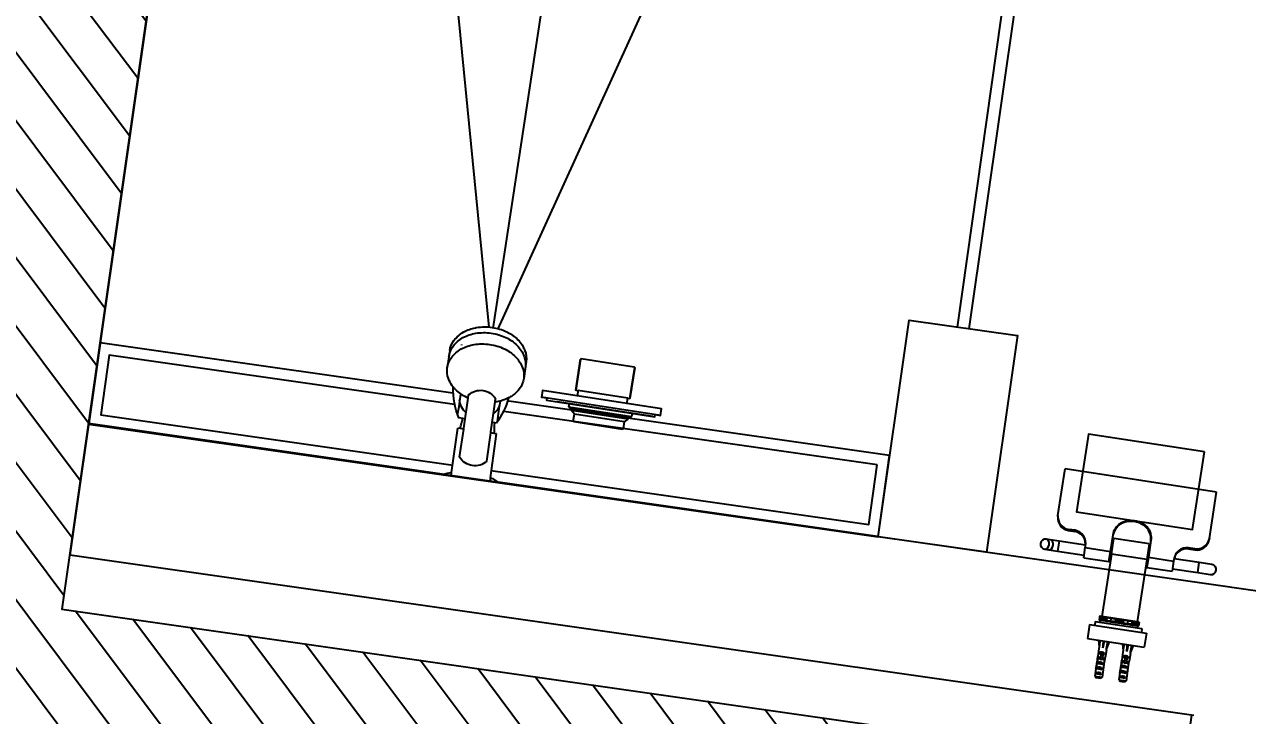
# Model space of a CAD drawing. Extents: x -678889171 to 586587, y -792238163 to 335485.
# Drawn here: x 29042 to 30160, y 43877 to 44508 of the extents above; entities that cross this region are included whole.
import ezdxf

# ---------------------------------------------------------------- set-up
doc = ezdxf.new("R2010")
doc.units = 0
doc.header["$MEASUREMENT"] = 0
doc.set_wipeout_variables(frame=1)
for name, color, linetype in [('XR-A-9TH-FLOOR$0$A-WALL', 252, 'Continuous'), ('XR-A-col-910$0$A-COLS', 252, 'Continuous'), ('XR-A-col-910$0$A-SITE-PATT', 252, 'Continuous'), ('XR-A-TYP31$0$A-FURN-SANT', 252, 'Continuous'), ('XR-A-TYP31$0$I-WC', 252, 'Continuous'), ('XR-A-TYP31$0$XR-A-TYP-1-2-3-4-5-6-7-8-9$0$A-FURN-SANT', 252, 'Continuous'), ('XR-A-TYP31$0$XR-A-TYP-1-2-3-4-5-6-7-8-9$0$A-GLAZ', 252, 'Continuous'), ('XR-A-TYP31$0$XR-A-TYP-1-2-3-4-5-6-7-8-9$0$A-WALL', 252, 'Continuous'), ('XR-A-TYP31$0$XR-A-TYP-1-2-3-4-5-6-7-8-9$0$A-WALL-PRHT', 252, 'Continuous')]:
    doc.layers.add(name, color=color, linetype=linetype)

# ---------------------------------------------------------------- blocks, each defined once
blk = doc.blocks.new('*U1547')
at = {"layer": 'XR-A-col-910$0$A-SITE-PATT'}
h = blk.add_hatch(dxfattribs=at)
h.set_pattern_fill('ANSI31', color=256, scale=300, angle=8.1314)
h.set_pattern_definition([(45, (5496.236, -59210.182), (-26.516504, 26.516504), [])])
h.paths.add_polyline_path([(100, -25307), (100, -17907), (2350, -17907), (2350, -17557), (-250, -17557), (-250, -25307)])
at = {"layer": 'XR-A-col-910$0$A-COLS'}
blk.add_lwpolyline([(100, -25307), (100, -17907), (2350, -17907), (2350, -17557), (-250, -17557), (-250, -25307)], close=True, dxfattribs=at)
blk = doc.blocks.new('XR-A-col-910')
at = {"layer": 'XR-A-col-910$0$A-SITE-PATT', "xscale": -1, "rotation": 171.8685461071584}
blk.add_blockref('*U1547', (29245.2, 12739.3), dxfattribs=at)
blk = doc.blocks.new('XR-A-TYP31$0$XR-A-TYP-1-2-3-4-5-6-7-8-9$0$XREF_3BR$0$Ct370p')
blk.add_wipeout([(-0.0284, -0.0817), (-0.0328, -0.0877), (-0.0353, -0.0974), (-0.0351, -0.1), (-0.0353, -0.1131), (-0.0347, -0.1181), (-0.034, -0.1203), (-0.0317, -0.1247), (-0.0305, -0.1264), (-0.0283, -0.1289), (-0.025, -0.1318), (-0.0214, -0.1342), (-0.0173, -0.1363), (-0.007, -0.1391), (0, -0.1396), (0.0056, -0.1393), (0.0139, -0.1375), (0.0202, -0.1349), (0.0223, -0.1337), (0.0257, -0.1313), (0.0275, -0.1297), (0.0294, -0.1278), (0.0318, -0.1246), (0.0328, -0.1228), (0.0339, -0.1205), (0.0347, -0.1181), (0.0351, -0.1163), (0.0352, -0.1149), (0.0353, -0.0988), (0.0352, -0.095), (0.0343, -0.0912), (0.0336, -0.0892), (0.0328, -0.0877), (0.0304, -0.0841), (0.0286, -0.0818), (0.0263, -0.0797), (0.0241, -0.078), (0.0232, -0.073), (0.0221, -0.0684), (0.0212, -0.0654), (0.0202, -0.0623), (0.0191, -0.0595), (0.0164, -0.0535), (0.0148, -0.0535), (0.0157, -0.044), (0.0179, -0.044), (0.0179, -0.0034), (0.0201, -0.0028), (0.0219, -0.0021), (0.0219, -0.0021), (0.024, -0.0011), (0.0256, 0), (-0.0256, 0), (-0.0238, -0.001), (-0.0219, -0.0019), (-0.0206, -0.0024), (-0.0206, -0.0024), (-0.0195, -0.0027), (-0.0179, -0.0031), (-0.0179, -0.044), (-0.0157, -0.044), (-0.0156, -0.0459), (-0.0155, -0.0469), (-0.0153, -0.0487), (-0.0152, -0.0502), (-0.0151, -0.0513), (-0.0148, -0.0535), (-0.0183, -0.0535), (-0.0194, -0.0554), (-0.0208, -0.0581), (-0.0225, -0.0617), (-0.0241, -0.0657), (-0.0249, -0.0682), (-0.0254, -0.0702), (-0.0259, -0.0721), (-0.0263, -0.0738), (-0.0267, -0.0755), (-0.0271, -0.0777), (-0.0272, -0.0789), (-0.0274, -0.0807)]).dxf.layer = 'XR-A-TYP31$0$XR-A-TYP-1-2-3-4-5-6-7-8-9$0$A-FURN-SANT'
at = {"layer": 'XR-A-TYP31$0$XR-A-TYP-1-2-3-4-5-6-7-8-9$0$A-FURN-SANT'}
for p, q in [((-0.0179, 0.0001), (-0.0179, -0.0031)), ((0.0179, -0.0034), (0.0179, 0)), ((-0.0179, -0.0031), (-0.0179, -0.044)), ((0.0179, -0.0034), (0.0179, -0.044)), ((-0.0125, -0.0179), (-0.0125, -0.044)), ((0.0125, -0.0179), (0.0125, -0.044)), ((-0.0157, -0.044), (-0.0179, -0.044)), ((-0.0125, -0.044), (-0.0157, -0.044)), ((-0.0125, -0.044), (-0.0125, -0.0449)), ((0.0157, -0.044), (0.0125, -0.044)), ((0.0125, -0.044), (0.0125, -0.0449)), ((0.0179, -0.044), (0.0157, -0.044)), ((-0.0125, -0.0449), (-0.0125, -0.0726)), ((0.0125, -0.0449), (0.0125, -0.0726)), ((-0.0125, -0.0726), (-0.0125, -0.0755)), ((0.0125, -0.0726), (0.0125, -0.0755)), ((-0.0353, -0.1131), (-0.0353, -0.0974)), ((0.0353, -0.1131), (0.0353, -0.0974)), ((-0.025, -0.1197), (-0.025, -0.1203))]:
    blk.add_line(p, q, dxfattribs=at)
blk.add_lwpolyline([(0.0256, 0), (-0.0256, 0)], dxfattribs=at)
for points in [[(-0.0256, 0, 0.077689), (-0.0179, -0.0031)], [(0.0179, -0.0034, 0.114656), (0.0256, 0, -2.040379)], [(-0.0157, -0.044, 0.011754), (-0.0148, -0.0535, 0.871529)], [(0.0157, -0.044, -0.011754), (0.0148, -0.0535, -0.871529)], [(-0.0146, -0.0535), (-0.0183, -0.0535, 0.109472), (-0.0274, -0.0807, 0.086388)], [(-0.0125, -0.0535), (-0.0146, -0.0535, 0.161895)], [(0.0148, -0.0535), (0.0125, -0.0535, 0.161895)], [(0.0164, -0.0535), (0.0148, -0.0535, 0.161895)], [(0.0241, -0.078, 0.079947), (0.0164, -0.0535, -0.237182)], [(0.0169, -0.0741, -0.017041), (0.0168, -0.0551, -135.175436)], [(-0.0199, -0.0754, 0.02661), (-0.0202, -0.0569, 42.430898)], [(-0.0125, -0.059, 0.178938), (-0.02, -0.0699, -7.981732)], [(0.0169, -0.0699, 0.122998), (0.0125, -0.0617, -7.981732)], [(-0.0125, -0.0726, 0.007696), (-0.0139, -0.073, 0.085827), (-0.025, -0.0786, 0.02845), (-0.0274, -0.0807, 0.126727)], [(0.0241, -0.078, 0.078791), (0.0139, -0.073, 0.007696), (0.0125, -0.0726, 0.075508)], [(0.0353, -0.0974, 0.126727), (0.0328, -0.0877, 0.075666), (0.0276, -0.0809, 0.030149), (0.025, -0.0786, 0.006989), (0.0241, -0.078, 0.007696)], [(-0.0274, -0.0807, 0.011783), (-0.0284, -0.0817, 0.065531), (-0.0328, -0.0877, 0.126727), (-0.0353, -0.0974, 0.126727)], [(-0.0353, -0.0974, 0.126727), (-0.0328, -0.1071, 0.106057), (-0.025, -0.1161, 0.085827), (-0.0139, -0.1218, 0.075508), (0, -0.1239, 0.075508), (0.0139, -0.1218, 0.085827), (0.025, -0.1161, 0.106057), (0.0328, -0.1071, 0.126727), (0.0353, -0.0974, 0.126727)], [(0.0353, -0.0988, 0.018272), (0.0353, -0.0974, 0.126727)], [(-0.0353, -0.1078, 0.126727), (-0.0328, -0.1175, 0.106057), (-0.025, -0.1266, 0.085827), (-0.0139, -0.1322, 0.075508), (0, -0.1343, 0.075508), (0.0139, -0.1322, 0.085827), (0.025, -0.1266, 0.106057), (0.0328, -0.1175, 0.126727), (0.0353, -0.1078, 0.126727)], [(-0.0353, -0.1131, 0.126727), (-0.0328, -0.1228, 0.106057), (-0.025, -0.1318, 0.07797), (-0.015, -0.1371, 0.007804), (-0.0139, -0.1375, 0.075508), (0, -0.1396, 0.075508), (0.0139, -0.1375, 0.007804), (0.015, -0.1371, 0.07797), (0.025, -0.1318, 0.106057), (0.0328, -0.1228, 0.126727), (0.0353, -0.1131, 0.126727)]]:
    blk.add_lwpolyline(points, format="xyb", dxfattribs=at)
for centre, start, end in [((0, -0.0282), 39.4183, 140.5817), ((0, -0.0652), 219.4183, 320.5817)]:
    blk.add_arc(centre, 0.0162, start, end, dxfattribs=at)
blk.add_point((0, 0), dxfattribs=at)
blk.add_point((0, 0), dxfattribs=at)
blk = doc.blocks.new('XR-A-TYP31$0$XR-A-TYP-1-2-3-4-5-6-7-8-9$0$XREF_3BR$0$SHOWER C')
at = {"layer": 'XR-A-TYP31$0$XR-A-TYP-1-2-3-4-5-6-7-8-9$0$A-FURN-SANT'}
for p, q in [((4660.1, 6584.2), (4659.6, 6583.7)), ((4659.6, 6583.7), (4705.6, 6583.7)), ((4659.6, 6583.7), (4659.6, 6577.2)), ((4705.1, 6584.2), (4660.1, 6584.2)), ((4705.6, 6583.7), (4705.1, 6584.2)), ((4705.6, 6577.2), (4705.6, 6583.7)), ((4654.6, 6572.2), (4653.6, 6571.2)), ((4710.6, 6572.2), (4654.6, 6572.2)), ((4659.6, 6577.2), (4656.6, 6574.2)), ((4708.6, 6574.2), (4656.6, 6574.2)), ((4656.6, 6574.2), (4656.6, 6572.2)), ((4657.5, 6572.2), (4657.5, 6575.1)), ((4705.6, 6577.2), (4659.6, 6577.2)), ((4708.6, 6574.2), (4705.6, 6577.2)), ((4707.7, 6572.2), (4707.7, 6575.1)), ((4708.6, 6572.2), (4708.6, 6574.2)), ((4711.6, 6571.2), (4710.6, 6572.2)), ((4737.6, 6566.2), (4627.6, 6566.2)), ((4732.6, 6568.2), (4642.6, 6568.2)), ((4653.6, 6571.2), (4711.6, 6571.2)), ((4653.6, 6571.2), (4653.6, 6568.2)), ((4711.6, 6568.2), (4711.6, 6571.2)), ((4737.6, 6560.2), (4627.6, 6560.2)), ((4657.6, 6555.1), (4657.6, 6526.7)), ((4659.6, 6555.3), (4659.6, 6555.3)), ((4659.6, 6555.3), (4659.6, 6555.1)), ((4705.6, 6555.1), (4659.6, 6555.1)), ((4705.6, 6555.1), (4705.6, 6555.3)), ((4707.6, 6555.3), (4707.6, 6555.3)), ((4707.6, 6526.7), (4707.6, 6555.1))]:
    blk.add_line(p, q, dxfattribs=at)
blk.add_lwpolyline([(4693.1, 6526.2), (4693.1, 6526.2), (4658.1, 6526.2, -0.414214), (4657.6, 6526.7), (4657.6, 6555.1), (4659.6, 6555.1), (4659.6, 6555.3), (4659.6, 6555.3), (4659.6, 6555.3), (4659.6, 6555.3), (4659.6, 6560.2), (4627.6, 6560.2), (4627.6, 6566.2), (4632.6, 6566.2), (4632.6, 6568.2), (4732.6, 6568.2), (4732.6, 6566.2), (4737.6, 6566.2), (4737.6, 6560.2), (4705.6, 6560.2), (4705.6, 6555.3), (4705.6, 6555.3), (4705.6, 6555.3), (4705.6, 6555.3), (4705.6, 6555.1), (4707.6, 6555.1), (4707.6, 6526.7, -0.414214), (4707.1, 6526.2), (4693.1, 6526.2)], format="xyb", dxfattribs=at)
blk = doc.blocks.new('XR-A-TYP31$0$XREF_3BR$0$SE4')
at = {"layer": 'XR-A-TYP31$0$A-FURN-SANT'}
for p, q in [((416.17, 481.06), (410.26, 481.06)), ((410.26, 475.29), (410.26, 481.06)), ((411.23, 479.26), (415.2, 479.26)), ((411.23, 479.26), (411.23, 478.26)), ((411.48, 482.26), (414.94, 482.26)), ((415.2, 479.26), (415.2, 478.26)), ((416.17, 475.29), (416.17, 481.06)), ((435.17, 481.06), (429.26, 481.06)), ((429.26, 475.29), (429.26, 481.06)), ((430.23, 479.26), (434.2, 479.26)), ((430.23, 479.26), (430.23, 478.26)), ((430.48, 482.26), (433.94, 482.26)), ((434.2, 479.26), (434.2, 478.26)), ((435.17, 475.29), (435.17, 481.06)), ((410.21, 473.4), (410.4, 473.4)), ((410.26, 475.29), (410.26, 475.15)), ((410.26, 475.15), (410.26, 475.15)), ((415.2, 478.26), (411.23, 478.26)), ((411.23, 475.26), (415.2, 475.26)), ((411.23, 475.26), (411.23, 474.26)), ((415.2, 474.26), (411.23, 474.26)), ((411.23, 471.26), (415.2, 471.26)), ((411.23, 471.26), (411.23, 470.26)), ((415.2, 470.26), (411.23, 470.26)), ((415.2, 475.26), (415.2, 474.26)), ((415.2, 471.26), (415.2, 470.26)), ((416.21, 473.4), (416.03, 473.4)), ((416.17, 475.15), (416.16, 475.15)), ((416.17, 475.29), (416.17, 475.15)), ((429.21, 473.4), (429.4, 473.4)), ((429.26, 475.29), (429.26, 475.15)), ((429.26, 475.15), (429.26, 475.15)), ((434.2, 478.26), (430.23, 478.26)), ((430.23, 475.26), (434.2, 475.26)), ((430.23, 475.26), (430.23, 474.26)), ((434.2, 474.26), (430.23, 474.26)), ((430.23, 471.26), (434.2, 471.26)), ((430.23, 471.26), (430.23, 470.26)), ((434.2, 470.26), (430.23, 470.26)), ((434.2, 475.26), (434.2, 474.26)), ((434.2, 471.26), (434.2, 470.26)), ((435.21, 473.4), (435.03, 473.4)), ((435.17, 475.15), (435.16, 475.15)), ((435.17, 475.29), (435.17, 475.15)), ((410.21, 468.38), (410.21, 466.83)), ((410.23, 467.52), (410.55, 467.52)), ((410.26, 465.71), (410.27, 465.71)), ((410.26, 465.71), (410.26, 465.49)), ((410.26, 459.25), (410.26, 465.49)), ((411.23, 467.26), (412.46, 467.26)), ((411.23, 467.26), (411.23, 466.41)), ((412.46, 466.41), (411.23, 466.41)), ((411.23, 463.26), (412.46, 463.26)), ((411.23, 463.26), (411.23, 462.41)), ((415.2, 462.41), (411.23, 462.41)), ((412.46, 467.26), (412.46, 467.49)), ((413.21, 467.26), (412.46, 467.26)), ((412.46, 463.81), (412.46, 467.26)), ((413.96, 463.81), (412.46, 463.81)), ((412.46, 463.2), (412.46, 463.81)), ((413.96, 463.2), (412.46, 463.2)), ((413.96, 467.26), (413.21, 467.26)), ((413.96, 467.26), (413.96, 467.49)), ((413.96, 467.26), (415.2, 467.26)), ((413.96, 463.81), (413.96, 467.26)), ((415.2, 466.41), (413.96, 466.41)), ((413.96, 463.2), (413.96, 463.81)), ((413.96, 463.26), (415.2, 463.26)), ((415.2, 467.26), (415.2, 466.41)), ((415.2, 463.26), (415.2, 462.41)), ((416.2, 467.52), (415.88, 467.52)), ((416.17, 465.71), (416.15, 465.71)), ((416.17, 465.71), (416.17, 465.49)), ((416.17, 459.25), (416.17, 465.49)), ((416.21, 466.83), (416.21, 468.38)), ((429.21, 468.38), (429.21, 466.83)), ((429.23, 467.52), (429.55, 467.52)), ((429.26, 465.71), (429.27, 465.71)), ((429.26, 465.71), (429.26, 465.49)), ((429.26, 459.25), (429.26, 465.49)), ((430.23, 467.26), (431.46, 467.26)), ((430.23, 467.26), (430.23, 466.41)), ((431.46, 466.41), (430.23, 466.41)), ((430.23, 463.26), (431.46, 463.26)), ((430.23, 463.26), (430.23, 462.41)), ((434.2, 462.41), (430.23, 462.41)), ((431.46, 467.26), (431.46, 467.49)), ((432.21, 467.26), (431.46, 467.26)), ((431.46, 463.81), (431.46, 467.26)), ((432.96, 463.81), (431.46, 463.81)), ((431.46, 463.2), (431.46, 463.81)), ((432.96, 463.2), (431.46, 463.2)), ((432.96, 467.26), (432.21, 467.26)), ((432.96, 467.26), (432.96, 467.49)), ((432.96, 467.26), (434.2, 467.26)), ((432.96, 463.81), (432.96, 467.26)), ((434.2, 466.41), (432.96, 466.41)), ((432.96, 463.2), (432.96, 463.81)), ((432.96, 463.26), (434.2, 463.26)), ((434.2, 467.26), (434.2, 466.41)), ((434.2, 463.26), (434.2, 462.41)), ((435.2, 467.52), (434.88, 467.52)), ((435.17, 465.71), (435.15, 465.71)), ((435.17, 465.71), (435.17, 465.49)), ((435.17, 459.25), (435.17, 465.49)), ((435.21, 466.83), (435.21, 468.38)), ((445.21, 452.76), (400.21, 452.76)), ((400.21, 441.76), (400.21, 452.76)), ((408.96, 452.76), (410.21, 458.25)), ((410.21, 459.25), (410.26, 459.25)), ((410.21, 459.25), (410.21, 458.25)), ((413.21, 452.76), (413.21, 458.25)), ((416.21, 459.25), (416.17, 459.25)), ((416.21, 458.25), (416.21, 459.25)), ((417.47, 452.76), (416.21, 458.25)), ((427.96, 452.76), (429.21, 458.25)), ((429.26, 459.25), (429.21, 459.25)), ((429.21, 459.25), (429.21, 458.25)), ((432.21, 452.76), (432.21, 458.25)), ((435.21, 459.25), (435.17, 459.25)), ((435.21, 458.25), (435.21, 459.25)), ((436.47, 452.76), (435.21, 458.25)), ((445.21, 441.76), (445.21, 452.76)), ((445.21, 441.76), (400.21, 441.76)), ((404.21, 438.76), (404.21, 441.76)), ((441.21, 438.76), (441.21, 441.76)), ((441.21, 438.76), (404.21, 438.76)), ((407.15, 437.07), (407.23, 437.07)), ((407.15, 437.07), (407.15, 434.32)), ((407.23, 434.32), (407.15, 434.32)), ((407.15, 434.32), (407.15, 434.14)), ((407.16, 434.14), (407.15, 434.14)), ((407.16, 434.32), (407.16, 434.14)), ((407.16, 434.14), (407.36, 434.14)), ((407.23, 434.32), (407.23, 437.07)), ((407.71, 437.07), (407.23, 437.07)), ((407.52, 434.32), (407.23, 434.32)), ((407.36, 434.32), (407.36, 434.14)), ((407.36, 434.14), (407.52, 434.14)), ((407.52, 434.32), (407.52, 434.14)), ((408.03, 434.14), (407.52, 434.14)), ((407.71, 438.76), (407.71, 437.07)), ((407.98, 437.07), (407.71, 437.07)), ((407.77, 436.16), (407.77, 437.07)), ((407.77, 436.16), (407.8, 436.16)), ((407.79, 437.07), (407.79, 436.45)), ((407.88, 436.45), (407.79, 436.45)), ((407.8, 436.45), (407.8, 436.16)), ((407.8, 436.16), (407.86, 436.16)), ((407.86, 436.16), (407.86, 436.45)), ((407.86, 436.16), (408.44, 436.16)), ((407.87, 437.07), (407.87, 436.45)), ((407.87, 436.45), (407.97, 436.45)), ((407.97, 436.45), (407.97, 437.07)), ((408.19, 437.07), (407.98, 437.07)), ((407.98, 437.07), (407.98, 436.45)), ((408.19, 436.45), (407.98, 436.45)), ((408.03, 434.14), (408.03, 436.16)), ((408.32, 434.51), (408.03, 434.51)), ((408.37, 434.32), (408.03, 434.32)), ((408.03, 434.14), (408.09, 434.14)), ((408.09, 434.32), (408.09, 434.14)), ((408.09, 434.14), (408.36, 434.14)), ((408.19, 436.45), (408.19, 437.07)), ((409.58, 437.07), (408.19, 437.07)), ((409.87, 436.45), (408.19, 436.45)), ((408.32, 434.51), (408.32, 436.16)), ((408.44, 434.51), (408.32, 434.51)), ((408.36, 434.51), (408.36, 434.14)), ((409.6, 434.14), (408.36, 434.14)), ((408.44, 436.45), (408.44, 434.5)), ((408.85, 434.5), (408.44, 434.5)), ((408.71, 384.76), (408.71, 434.14)), ((408.85, 434.5), (408.85, 436.45)), ((408.85, 434.5), (409.26, 434.5)), ((409.26, 434.5), (409.26, 436.45)), ((409.26, 434.5), (409.63, 434.5)), ((411.68, 437.07), (409.58, 437.07)), ((409.6, 434.14), (409.6, 434.5)), ((411.99, 434.14), (409.6, 434.14)), ((409.63, 434.5), (409.63, 436.45)), ((409.63, 434.5), (410.13, 434.5)), ((409.87, 436.45), (409.87, 437.07)), ((412.39, 436.45), (409.87, 436.45)), ((410.13, 434.5), (410.13, 436.45)), ((410.13, 434.5), (410.54, 434.5)), ((410.54, 434.5), (410.54, 436.45)), ((410.54, 434.5), (411.27, 434.5)), ((411.27, 434.5), (411.27, 436.45)), ((411.27, 434.5), (411.69, 434.5)), ((412.39, 437.07), (411.68, 437.07)), ((411.69, 434.5), (411.69, 436.45)), ((411.69, 434.5), (412.16, 434.5)), ((411.99, 434.14), (411.99, 434.5)), ((413.39, 434.14), (411.99, 434.14)), ((412.16, 434.5), (412.16, 436.45)), ((412.16, 434.5), (412.81, 434.5)), ((412.82, 437.07), (412.39, 437.07)), ((412.39, 436.45), (412.39, 437.07)), ((412.82, 436.45), (412.39, 436.45)), ((412.81, 434.5), (412.81, 436.45)), ((412.81, 434.5), (416.03, 434.5)), ((413.64, 437.07), (412.82, 437.07)), ((412.82, 436.45), (412.82, 437.07)), ((413.64, 436.45), (412.82, 436.45)), ((413.39, 434.14), (413.39, 434.5)), ((413.39, 434.14), (413.41, 434.14)), ((413.41, 434.14), (413.41, 434.5)), ((415.56, 437.07), (413.64, 437.07)), ((413.64, 436.45), (413.64, 437.07)), ((415.56, 436.45), (413.64, 436.45)), ((414.18, 434.5), (414.18, 434.14)), ((414.6, 434.14), (414.18, 434.14)), ((414.6, 434.5), (414.6, 434.14)), ((414.71, 434.14), (414.6, 434.14)), ((414.71, 434.14), (414.71, 434.5)), ((414.86, 434.14), (414.71, 434.14)), ((414.86, 434.14), (414.86, 434.5)), ((415.08, 434.14), (414.86, 434.14)), ((415.08, 434.14), (415.08, 434.5)), ((415.95, 434.14), (415.08, 434.14)), ((416.17, 437.07), (415.56, 437.07)), ((415.56, 436.45), (415.56, 437.07)), ((416.17, 436.45), (415.56, 436.45)), ((415.95, 434.14), (415.95, 434.5)), ((416.85, 434.14), (415.95, 434.14)), ((416.03, 434.5), (416.03, 436.45)), ((416.03, 434.5), (419.62, 434.5)), ((418.14, 437.07), (416.17, 437.07)), ((416.17, 436.45), (416.17, 437.07)), ((418.14, 436.45), (416.17, 436.45)), ((416.85, 434.14), (416.85, 434.5)), ((418.48, 434.14), (416.85, 434.14)), ((418.83, 437.07), (418.14, 437.07)), ((418.14, 436.45), (418.14, 437.07)), ((418.83, 436.45), (418.14, 436.45)), ((418.48, 434.14), (418.48, 434.5)), ((419.68, 434.14), (418.48, 434.14)), ((419.29, 437.07), (418.83, 437.07)), ((418.83, 436.45), (418.83, 437.07)), ((419.29, 436.45), (418.83, 436.45)), ((419.53, 437.07), (419.29, 437.07)), ((419.29, 436.45), (419.29, 437.07)), ((419.53, 436.45), (419.29, 436.45)), ((419.59, 437.07), (419.53, 437.07)), ((419.53, 436.45), (419.53, 437.07)), ((419.59, 436.45), (419.53, 436.45)), ((420.18, 437.07), (419.59, 437.07)), ((419.59, 436.45), (419.59, 437.07)), ((420.18, 436.45), (419.59, 436.45)), ((419.62, 434.5), (419.62, 436.45)), ((419.62, 434.5), (420.06, 434.5)), ((419.68, 434.14), (419.68, 434.5)), ((420.4, 434.14), (419.68, 434.14)), ((420.06, 436.45), (420.06, 434.5)), ((420.07, 434.5), (420.06, 434.5)), ((420.07, 434.5), (420.07, 436.45)), ((420.07, 434.5), (420.32, 434.5)), ((420.18, 436.45), (420.18, 437.07)), ((420.18, 437.07), (420.18, 437.07)), ((420.32, 437.07), (420.18, 437.07)), ((420.18, 436.45), (420.18, 437.07)), ((420.18, 436.45), (420.18, 436.45)), ((420.32, 434.5), (420.32, 437.07)), ((420.32, 437.07), (420.57, 437.07)), ((420.32, 434.5), (420.57, 434.5)), ((420.4, 434.14), (420.4, 434.5)), ((420.57, 437.07), (420.75, 437.07)), ((420.57, 434.5), (420.57, 437.07)), ((420.57, 435.05), (420.75, 435.05)), ((420.57, 434.5), (420.6, 434.5)), ((420.6, 434.5), (420.6, 435.05)), ((420.62, 434.5), (420.6, 434.5)), ((420.62, 434.5), (420.62, 435.05)), ((420.62, 434.5), (420.9, 434.5)), ((420.75, 435.05), (420.75, 437.07)), ((420.75, 437.07), (422.02, 437.07)), ((420.75, 435.05), (422.02, 435.05)), ((420.9, 434.5), (420.9, 435.05)), ((420.9, 434.5), (421.25, 434.5)), ((421.25, 434.5), (421.25, 435.05)), ((421.29, 434.5), (421.25, 434.5)), ((421.29, 434.5), (421.29, 435.05)), ((421.29, 434.5), (422.44, 434.5)), ((422.02, 435.05), (422.02, 437.07)), ((422.02, 437.07), (422.33, 437.07)), ((422.02, 435.05), (422.33, 435.05)), ((424.85, 437.07), (422.33, 437.07)), ((422.33, 435.05), (422.33, 437.07)), ((422.33, 435.05), (422.71, 435.05)), ((422.44, 434.5), (422.44, 435.05)), ((422.44, 434.5), (422.71, 434.5)), ((422.71, 435.05), (422.71, 437.07)), ((422.72, 435.42), (422.71, 435.42)), ((422.71, 435.42), (422.9, 435.42)), ((422.71, 434.5), (422.71, 435.05)), ((422.71, 434.5), (422.71, 435.05)), ((422.71, 434.5), (422.71, 434.5)), ((422.71, 434.29), (422.71, 434.3)), ((422.72, 434.5), (422.72, 435.42)), ((422.72, 435.42), (422.72, 434.5)), ((422.72, 434.5), (422.72, 434.5)), ((422.72, 434.5), (422.99, 434.5)), ((422.9, 435.42), (422.9, 437.07)), ((422.9, 435.42), (423.95, 435.42)), ((422.99, 434.5), (422.99, 435.42)), ((422.99, 434.5), (424.14, 434.5)), ((423.72, 434.5), (423.72, 434.49)), ((423.95, 435.42), (423.95, 437.07)), ((423.95, 435.42), (423.98, 435.42)), ((423.98, 435.42), (423.98, 437.07)), ((424.14, 437.07), (424.14, 434.5)), ((424.18, 434.5), (424.14, 434.5)), ((424.18, 434.5), (424.18, 437.07)), ((424.18, 434.5), (424.52, 434.5)), ((424.52, 434.5), (424.52, 437.07)), ((424.52, 434.5), (424.81, 434.5)), ((424.81, 437.07), (424.81, 434.5)), ((424.83, 434.5), (424.81, 434.5)), ((424.83, 434.5), (424.83, 437.07)), ((424.83, 434.5), (424.85, 434.5)), ((424.85, 437.07), (425.11, 437.07)), ((424.85, 437.07), (424.85, 434.5)), ((424.85, 434.5), (425.11, 434.5)), ((425.03, 434.14), (425.03, 434.5)), ((425.74, 434.14), (425.03, 434.14)), ((425.11, 434.5), (425.11, 437.07)), ((425.25, 437.07), (425.11, 437.07)), ((425.11, 434.5), (425.36, 434.5)), ((425.83, 437.07), (425.25, 437.07)), ((425.25, 437.07), (425.25, 437.07)), ((425.25, 436.45), (425.25, 437.07)), ((425.25, 437.07), (425.25, 436.45)), ((425.83, 436.45), (425.25, 436.45)), ((425.25, 436.45), (425.25, 436.45)), ((425.36, 434.5), (425.36, 436.45)), ((425.37, 434.5), (425.36, 434.5)), ((425.37, 434.5), (425.37, 436.45)), ((425.37, 434.5), (425.8, 434.5)), ((425.74, 434.14), (425.74, 434.5)), ((426.95, 434.14), (425.74, 434.14)), ((425.8, 434.5), (425.8, 436.45)), ((425.8, 434.5), (429.4, 434.5)), ((425.9, 437.07), (425.83, 437.07)), ((425.83, 436.45), (425.83, 437.07)), ((425.9, 436.45), (425.83, 436.45)), ((426.14, 437.07), (425.9, 437.07)), ((425.9, 436.45), (425.9, 437.07)), ((426.14, 436.45), (425.9, 436.45)), ((426.6, 437.07), (426.14, 437.07)), ((426.14, 436.45), (426.14, 437.07)), ((426.6, 436.45), (426.14, 436.45)), ((427.28, 437.07), (426.6, 437.07)), ((426.6, 436.45), (426.6, 437.07)), ((427.28, 436.45), (426.6, 436.45)), ((426.95, 434.14), (426.95, 434.5)), ((428.58, 434.14), (426.95, 434.14)), ((429.26, 437.07), (427.28, 437.07)), ((427.28, 436.45), (427.28, 437.07)), ((429.26, 436.45), (427.28, 436.45)), ((428.58, 434.14), (428.58, 434.5)), ((429.48, 434.14), (428.58, 434.14)), ((429.87, 437.07), (429.26, 437.07)), ((429.26, 436.45), (429.26, 437.07)), ((429.87, 436.45), (429.26, 436.45)), ((429.4, 434.5), (429.4, 436.45)), ((429.4, 434.5), (432.61, 434.5)), ((429.48, 434.14), (429.48, 434.5)), ((430.35, 434.14), (429.48, 434.14)), ((431.79, 437.07), (429.87, 437.07)), ((429.87, 436.45), (429.87, 437.07)), ((431.79, 436.45), (429.87, 436.45)), ((430.35, 434.14), (430.35, 434.5)), ((430.56, 434.14), (430.35, 434.14)), ((430.56, 434.14), (430.56, 434.5)), ((430.72, 434.14), (430.56, 434.14)), ((430.72, 434.14), (430.72, 434.5)), ((430.83, 434.14), (430.72, 434.14)), ((430.83, 434.14), (430.83, 434.5)), ((431.24, 434.14), (430.83, 434.14)), ((431.24, 434.14), (431.24, 434.5)), ((432.61, 437.07), (431.79, 437.07)), ((431.79, 436.45), (431.79, 437.07)), ((432.61, 436.45), (431.79, 436.45)), ((432.02, 434.5), (432.02, 434.14)), ((432.02, 434.14), (432.04, 434.14)), ((432.04, 434.14), (432.04, 434.5)), ((433.44, 434.14), (432.04, 434.14)), ((433.04, 437.07), (432.61, 437.07)), ((432.61, 436.45), (432.61, 437.07)), ((433.04, 436.45), (432.61, 436.45)), ((432.61, 434.5), (432.61, 436.45)), ((432.61, 434.5), (433.27, 434.5)), ((433.04, 436.45), (433.04, 437.07)), ((433.74, 437.07), (433.04, 437.07)), ((435.56, 436.45), (433.04, 436.45)), ((433.27, 434.5), (433.27, 436.45)), ((433.27, 434.5), (433.74, 434.5)), ((433.44, 434.14), (433.44, 434.5)), ((435.83, 434.14), (433.44, 434.14)), ((435.85, 437.07), (433.74, 437.07)), ((433.74, 434.5), (433.74, 436.45)), ((433.74, 434.5), (434.16, 434.5)), ((434.16, 434.5), (434.16, 436.45)), ((434.16, 434.5), (434.88, 434.5)), ((434.88, 434.5), (434.88, 436.45)), ((434.88, 434.5), (435.3, 434.5)), ((435.3, 434.5), (435.3, 436.45)), ((435.3, 434.5), (435.8, 434.5)), ((435.56, 436.45), (435.56, 437.07)), ((437.23, 436.45), (435.56, 436.45)), ((435.8, 434.5), (435.8, 436.45)), ((435.8, 434.5), (436.17, 434.5)), ((435.83, 434.14), (435.83, 434.5)), ((437.07, 434.14), (435.83, 434.14)), ((437.23, 437.07), (435.85, 437.07)), ((436.17, 434.5), (436.17, 436.45)), ((436.17, 434.5), (436.58, 434.5)), ((436.58, 434.5), (436.58, 436.45)), ((436.99, 434.5), (436.58, 434.5)), ((436.71, 384.76), (436.71, 434.14)), ((436.99, 434.5), (436.99, 436.45)), ((436.99, 436.16), (437.57, 436.16)), ((437.11, 434.51), (436.99, 434.51)), ((437.4, 434.32), (437.06, 434.32)), ((437.07, 434.14), (437.07, 434.51)), ((437.07, 434.14), (437.34, 434.14)), ((437.11, 434.51), (437.11, 436.16)), ((437.4, 434.51), (437.11, 434.51)), ((437.45, 437.07), (437.23, 437.07)), ((437.23, 436.45), (437.23, 437.07)), ((437.45, 436.45), (437.23, 436.45)), ((437.34, 434.32), (437.34, 434.14)), ((437.34, 434.14), (437.4, 434.14)), ((437.4, 434.14), (437.4, 436.16)), ((437.91, 434.14), (437.4, 434.14)), ((437.71, 437.07), (437.45, 437.07)), ((437.45, 436.45), (437.45, 437.07)), ((437.46, 436.45), (437.46, 437.07)), ((437.46, 436.45), (437.56, 436.45)), ((437.56, 436.45), (437.56, 437.07)), ((437.64, 436.45), (437.57, 436.45)), ((437.57, 436.16), (437.57, 436.45)), ((437.57, 436.16), (437.63, 436.16)), ((437.63, 436.16), (437.63, 436.45)), ((437.63, 436.16), (437.65, 436.16)), ((437.64, 436.45), (437.64, 437.07)), ((437.65, 436.16), (437.65, 437.07)), ((437.71, 438.76), (437.71, 437.07)), ((438.2, 437.07), (437.71, 437.07)), ((438.2, 434.32), (437.91, 434.32)), ((437.91, 434.32), (437.91, 434.14)), ((437.91, 434.14), (438.07, 434.14)), ((438.07, 434.32), (438.07, 434.14)), ((438.07, 434.14), (438.27, 434.14)), ((438.2, 437.07), (438.28, 437.07)), ((438.2, 434.32), (438.2, 437.07)), ((438.28, 434.32), (438.2, 434.32)), ((438.27, 434.32), (438.27, 434.14)), ((438.27, 434.14), (438.27, 434.32)), ((438.27, 434.14), (438.27, 434.14)), ((438.28, 434.32), (438.28, 437.07)), ((367.71, 388.76), (357.71, 388.76)), ((367.71, 388.76), (367.71, 380.76)), ((387.71, 388.76), (367.71, 388.76)), ((387.71, 382.67), (387.71, 390.76)), ((407.71, 390.76), (387.71, 390.76)), ((407.71, 382.67), (407.71, 390.76)), ((407.71, 382.67), (407.71, 390.76)), ((408.71, 390.76), (407.71, 390.76)), ((408.71, 384.76), (436.71, 384.76)), ((408.71, 372.26), (408.71, 384.76)), ((437.71, 390.76), (436.71, 390.76)), ((436.71, 384.76), (436.71, 372.26)), ((437.71, 390.76), (437.71, 382.67)), ((457.71, 390.76), (437.71, 390.76)), ((437.71, 390.76), (437.71, 382.67)), ((457.71, 390.76), (457.71, 382.67)), ((478.71, 388.76), (457.71, 388.76)), ((478.71, 380.76), (478.71, 388.76)), ((485.78, 388.76), (478.71, 388.76)), ((488.89, 388.76), (485.78, 388.76)), ((357.71, 380.76), (367.71, 380.76)), ((367.71, 380.76), (387.65, 380.76)), ((407.71, 382.67), (387.71, 382.67)), ((387.71, 381.52), (387.71, 382.67)), ((407.71, 369.56), (407.71, 382.67)), ((407.71, 378.76), (408.71, 378.76)), ((436.71, 378.76), (437.71, 378.76)), ((437.71, 382.67), (437.71, 369.56)), ((457.71, 382.67), (437.71, 382.67)), ((457.71, 382.67), (457.71, 381.52)), ((457.78, 380.76), (478.71, 380.76)), ((478.71, 380.76), (485.78, 380.76)), ((485.78, 380.76), (488.89, 380.76)), ((377.71, 371.5), (372.71, 371.5)), ((372.71, 371.5), (372.71, 370.57)), ((372.71, 370.57), (377.71, 370.57)), ((377.71, 370.57), (377.71, 371.5)), ((408.71, 372.26), (436.71, 372.26)), ((467.71, 370.57), (467.71, 371.5)), ((472.71, 371.5), (467.71, 371.5)), ((467.71, 370.57), (472.71, 370.57)), ((472.71, 370.57), (472.71, 371.5)), ((362.71, 361.07), (362.71, 361.94)), ((362.71, 361.07), (362.71, 324.14)), ((482.71, 361.94), (482.71, 361.07)), ((482.71, 361.07), (482.71, 324.14)), ((362.83, 324.13), (482.61, 324.13))]:
    blk.add_line(p, q, dxfattribs=at)
for points in [[(407.15, 434.14), (438.28, 434.14), (438.28, 437.07), (407.15, 437.07)], [(376.76, 294.53), (468.67, 294.53), (468.67, 355.96), (376.76, 355.96)]]:
    blk.add_lwpolyline(points, close=True, dxfattribs=at)
for centre, radius, start, end in [((420.59, 434.78), 0.303, 249.71302, 266.578), ((420.57, 434.6), 0.191, 245.50722, 295.34194), ((420.81, 433.77), 0.688, 95.98324, 109.00372), ((420.81, 433.94), 0.513, 94.83143, 107.19357), ((421.25, 430.62), 3.86, 76.28717, 96.71689), ((422.27, 434.51), 0.178, 230.81503, 271.77675), ((422.88, 435.53), 1.25, 262.23283, 271.7069), ((423.16, 434.51), 0.178, 268.22325, 308.91874), ((424.19, 430.54), 3.94, 82.70804, 103.56739), ((424.62, 433.93), 0.519, 72.56649, 84.48331), ((424.62, 433.77), 0.688, 70.99626, 84.01678), ((424.83, 434.78), 0.303, 273.422, 290.28698), ((357.71, 384.76), 4, 90, 270), ((488.89, 384.76), 4, 270, 90), ((377.45, 380.85), 10.28, 271.45446, 3.74332), ((377.59, 381.5), 10, 270.71481, 351.51348), ((382.77, 381.53), 4.95, 342.24937, 1.66275), ((467.97, 380.84), 10.28, 176.22774, 268.57448), ((462.67, 381.53), 4.95, 178.35026, 197.73761), ((467.8, 381.46), 9.96, 188.27566, 269.49604), ((372.71, 361.49), 10.01, 89.98537, 177.41079), ((372.68, 360.59), 9.98, 89.80923, 177.25394), ((472.72, 361.49), 10.01, 2.5889, 90.01493), ((472.75, 360.59), 9.98, 2.74641, 90.19042), ((374.07, 177.93), 146.65, 94.40601, 94.4421), ((472.51, 204.59), 119.99, 85.12277, 85.16713)]:
    blk.add_arc(centre, radius, start, end, dxfattribs=at)
for centre, major_axis, ratio, start_param, end_param in [((413.21, 468.38), (0, 8.33), 0.359989, 1.39272, 1.673729), ((413.21, 473.4), (0, 10.51), 0.285569, 1.403348, 1.570796), ((413.21, 473.4), (0, -6.74), 0.445101, 4.712389, 4.895847), ((413.21, 470.94), (0, 6.74), 0.445101, 1.209195, 1.545119), ((413.21, 471.33), (0, -8.33), 0.359989, 4.738067, 5.192367), ((413.21, 477.04), (0, -10.51), 0.285569, -1.403348, -1.209195), ((413.21, 479.97), (3, 0), 0.760351, 3.989655, 5.435123), ((413.21, 475.97), (3, 0), 0.760351, 3.989655, 5.435123), ((413.21, 471.97), (3, 0), 0.760351, 3.989655, 5.435123), ((413.21, 471.33), (0, -8.33), 0.359989, 1.090818, 1.545119), ((413.21, 477.04), (0, -10.51), 0.285569, 1.209195, 1.403348), ((413.21, 470.94), (0, 6.74), 0.445101, 4.738067, 5.073991), ((413.21, 473.4), (0, 6.74), 0.445101, 4.528931, 4.712389), ((413.21, 473.4), (0, 10.51), 0.285569, 4.712389, 4.879837), ((413.21, 468.38), (0, 8.33), 0.359989, 4.609456, 4.890466), ((432.21, 468.38), (0, 8.33), 0.359989, 1.39272, 1.673729), ((432.21, 473.4), (0, 10.51), 0.285569, 1.403348, 1.570796), ((432.21, 473.4), (0, 6.74), 0.445101, 1.570796, 1.754254), ((432.21, 470.94), (0, 6.74), 0.445101, 1.209195, 1.545119), ((432.21, 471.33), (0, -8.33), 0.359989, 4.738067, 5.192367), ((432.21, 477.04), (0, -10.51), 0.285569, -1.403348, -1.209195), ((432.21, 479.97), (3, 0), 0.760351, 3.989655, 5.435123), ((432.21, 475.97), (3, 0), 0.760351, 3.989655, 5.435123), ((432.21, 471.97), (3, 0), 0.760351, 3.989655, 5.435123), ((432.21, 471.33), (0, -8.33), 0.359989, 1.090818, 1.545119), ((432.21, 477.04), (0, -10.51), 0.285569, 1.209195, 1.403348), ((432.21, 470.94), (0, 6.74), 0.445101, 4.738067, 5.073991), ((432.21, 473.4), (0, -6.74), 0.445101, 1.387338, 1.570796), ((432.21, 473.4), (0, 10.51), 0.285569, 4.712389, 4.879837), ((432.21, 468.38), (0, 8.33), 0.359989, 4.609456, 4.890466), ((413.21, 466.83), (0, 6.74), 0.445101, 1.467863, 1.738244), ((413.21, 464.37), (0, 6.74), 0.445101, 1.090818, 1.403348), ((413.21, 468.6), (3, 0), 0.976011, 3.989655, 4.459709), ((413.21, 464.6), (3, 0), 0.976011, 3.989655, 5.435123), ((413.21, 474.32), (0, -7.06), 0.425017, 6.030505, 6.283185), ((413.21, 474.32), (0, 7.06), 0.425017, 3.141593, 3.394273), ((413.21, 468.6), (3, 0), 0.976011, 4.965069, 5.435123), ((413.21, 464.37), (0, 6.74), 0.445101, 4.879837, 5.192367), ((413.21, 466.83), (0, 6.74), 0.445101, 4.544941, 4.815322), ((432.21, 466.83), (0, 6.74), 0.445101, 1.467863, 1.738244), ((432.21, 464.37), (0, 6.74), 0.445101, 1.090818, 1.403348), ((432.21, 468.6), (3, 0), 0.976011, 3.989655, 4.459709), ((432.21, 464.6), (3, 0), 0.976011, 3.989655, 5.435123), ((432.21, 474.32), (0, -7.06), 0.425017, 6.030505, 6.283185), ((432.21, 474.32), (0, 7.06), 0.425017, 3.141593, 3.394273), ((432.21, 468.6), (3, 0), 0.976011, 4.965069, 5.435123), ((432.21, 464.37), (0, 6.74), 0.445101, 4.879837, 5.192367), ((432.21, 466.83), (0, 6.74), 0.445101, 4.544941, 4.815322), ((413.21, 471.38), (-0.76, -51.94), 0.055876, -1.314474, -1.20343), ((413.21, 471.38), (-2.9, -51.94), 0.014553, 1.205061, 1.316105), ((413.21, 471.38), (2.9, -51.94), 0.014553, -1.316105, -1.205061), ((413.21, 471.38), (0.76, -51.94), 0.055876, 1.20343, 1.314474), ((432.21, 471.38), (-0.76, -51.94), 0.055876, -1.314474, -1.20343), ((432.21, 471.38), (-2.9, -51.94), 0.014553, 1.205061, 1.316105), ((432.21, 471.38), (2.9, -51.94), 0.014553, -1.316105, -1.205061), ((432.21, 471.38), (0.76, -51.94), 0.055876, 1.20343, 1.314474), ((420.58, 434.6), (-0.068, 0.171), 0.902963, 2.7256, 3.147611), ((424.84, 434.6), (0.068, 0.171), 0.902963, 3.133356, 3.557585), ((485.78, 384.76), (0, -4), 0.707107, 3.141593, 6.283185), ((488.89, 384.76), (0, -4), 0.707107, 3.141593, 6.283185)]:
    blk.add_ellipse(centre, major_axis=major_axis, ratio=ratio, start_param=start_param, end_param=end_param, dxfattribs=at)
for points in [[(410.26, 481.06), (410.66, 481.47), (411.07, 481.87), (411.48, 482.26)], [(416.17, 481.06), (415.76, 481.47), (415.36, 481.87), (414.94, 482.26)], [(429.26, 481.06), (429.66, 481.47), (430.07, 481.87), (430.48, 482.26)], [(435.17, 481.06), (434.76, 481.47), (434.36, 481.87), (433.94, 482.26)], [(420.49, 434.43), (420.52, 434.42), (420.55, 434.41), (420.58, 434.42)], [(420.58, 434.48), (420.54, 434.46), (420.55, 434.44), (420.58, 434.42)], [(420.76, 434.45), (420.75, 434.45), (420.75, 434.45), (420.74, 434.45)], [(424.69, 434.45), (424.68, 434.45), (424.68, 434.45), (424.67, 434.45)], [(424.84, 434.42), (424.88, 434.44), (424.88, 434.46), (424.85, 434.48)], [(424.84, 434.42), (424.88, 434.41), (424.91, 434.42), (424.94, 434.43)]]:
    blk.add_open_spline(points, degree=3, dxfattribs=at)
for points, knots in [([(420.4, 434.48), (420.4, 434.48), (420.43, 434.45), (420.46, 434.44), (420.49, 434.43)], [0, 0, 0, 0, 0.233221, 1, 1, 1, 1]), ([(420.74, 434.45), (420.81, 434.46), (420.88, 434.47), (421.04, 434.47), (421.12, 434.48), (421.36, 434.48), (421.53, 434.47), (421.83, 434.45), (421.96, 434.43), (422.17, 434.39), (422.24, 434.36), (422.28, 434.33)], [0, 0, 0, 0, 0.125, 0.125, 0.25, 0.25, 0.5, 0.5, 0.75, 0.75, 1, 1, 1, 1]), ([(422.15, 434.38), (422.16, 434.36), (422.19, 434.34), (422.24, 434.32), (422.3, 434.3), (422.4, 434.29), (422.53, 434.28), (422.64, 434.29), (422.69, 434.29), (422.71, 434.3)], [0, 0, 0, 0, 0.081315, 0.172885, 0.303173, 0.525174, 0.708317, 0.899275, 1, 1, 1, 1]), ([(422.28, 434.33), (422.27, 434.32), (422.29, 434.32), (422.34, 434.3), (422.38, 434.29), (422.47, 434.29), (422.53, 434.29), (422.63, 434.29), (422.68, 434.29), (422.71, 434.3)], [0, 0, 0, 0, 0.25, 0.25, 0.5, 0.5, 0.75, 0.75, 1, 1, 1, 1]), ([(422.71, 434.3), (422.75, 434.29), (422.8, 434.29), (422.9, 434.29), (422.95, 434.29), (423.05, 434.29), (423.09, 434.3), (423.14, 434.32), (423.15, 434.32), (423.15, 434.33)], [0, 0, 0, 0, 0.25, 0.25, 0.5, 0.5, 0.75, 0.75, 1, 1, 1, 1]), ([(422.92, 434.28), (422.92, 434.28), (422.96, 434.28), (423.05, 434.29), (423.15, 434.31), (423.22, 434.33), (423.26, 434.36), (423.28, 434.37), (423.28, 434.38)], [0, 0, 0, 0, 0.012674, 0.296722, 0.605834, 0.842756, 0.990911, 1, 1, 1, 1]), ([(423.15, 434.33), (423.17, 434.35), (423.2, 434.36), (423.27, 434.39), (423.31, 434.4), (423.46, 434.43), (423.6, 434.45), (423.9, 434.47), (424.06, 434.48), (424.39, 434.47), (424.55, 434.47), (424.69, 434.45)], [0, 0, 0, 0, 0.125, 0.125, 0.25, 0.25, 0.5, 0.5, 0.75, 0.75, 1, 1, 1, 1]), ([(424.78, 434.43), (424.8, 434.42), (424.84, 434.41), (424.9, 434.41), (424.93, 434.43), (424.94, 434.43)], [0, 0, 0, 0, 0.418647, 0.862444, 1, 1, 1, 1]), ([(424.94, 434.43), (424.95, 434.43), (424.98, 434.44), (425.01, 434.46), (425.03, 434.48)], [0, 0, 0, 0, 0.310918, 1, 1, 1, 1]), ([(407.71, 370.48), (407.71, 368.64), (408.04, 366.87), (409.42, 363.54), (410.45, 362.05), (412.5, 360.16), (413.25, 359.6), (414.89, 358.61), (415.79, 358.18), (418.58, 357.17), (420.64, 356.81), (424.73, 356.81), (426.79, 357.15), (429.59, 358.16), (430.49, 358.59), (432.13, 359.57), (432.89, 360.13), (434.27, 361.4), (434.87, 362.08), (435.91, 363.56), (436.35, 364.36), (437.38, 366.84), (437.71, 368.64), (437.71, 370.48)], [0, 0, 0, 0, 0.125, 0.125, 0.25, 0.25, 0.3125, 0.3125, 0.375, 0.375, 0.5, 0.5, 0.625, 0.625, 0.6875, 0.6875, 0.75, 0.75, 0.8125, 0.8125, 0.875, 0.875, 1, 1, 1, 1]), ([(437.71, 369.56), (437.71, 367.72), (437.39, 365.96), (436, 362.65), (434.97, 361.17), (432.92, 359.28), (432.17, 358.72), (430.53, 357.74), (429.63, 357.32), (426.84, 356.31), (424.78, 355.96), (420.7, 355.95), (418.65, 356.3), (415.84, 357.3), (414.94, 357.72), (413.3, 358.7), (412.54, 359.25), (411.16, 360.51), (410.56, 361.2), (409.52, 362.67), (409.08, 363.47), (408.05, 365.93), (407.71, 367.72), (407.71, 369.56)], [0, 0, 0, 0, 0.125, 0.125, 0.25, 0.25, 0.3125, 0.3125, 0.375, 0.375, 0.5, 0.5, 0.625, 0.625, 0.6875, 0.6875, 0.75, 0.75, 0.8125, 0.8125, 0.875, 0.875, 1, 1, 1, 1])]:
    blk.add_open_spline(points, degree=3, knots=knots, dxfattribs=at)
blk = doc.blocks.new('XR-A-TYP31')
at = {"layer": 'XR-A-TYP31$0$XR-A-TYP-1-2-3-4-5-6-7-8-9$0$A-GLAZ', "extrusion": (-3.12887e-09, 4.34233e-10, 1), "elevation": 0}
blk.add_lwpolyline([(32706.2, 30708.3), (32778.5, 31212.2), (32766.6, 31213.8), (32695.2, 30709.8)], dxfattribs=at)
at = {"layer": 'XR-A-TYP31$0$XR-A-TYP-1-2-3-4-5-6-7-8-9$0$A-WALL'}
blk.add_lwpolyline([(32911.4, 30354.8), (31884.4, 30501.3)], dxfattribs=at)
blk.add_wipeout([(32622.9, 30518.1), (31901.3, 30621.1), (31911.9, 30695.3), (32633.5, 30592.4)]).translate(0, 0, 0).dxf.layer = 'XR-A-TYP31$0$XR-A-TYP-1-2-3-4-5-6-7-8-9$0$A-FURN-SANT'
blk.add_wipeout([(32622.9, 30518.1), (31901.3, 30621.1), (31911.9, 30695.3), (32633.5, 30592.4)]).translate(0, 0, 0).dxf.layer = 'XR-A-TYP31$0$XR-A-TYP-1-2-3-4-5-6-7-8-9$0$A-FURN-SANT'
at = {"layer": 'XR-A-TYP31$0$XR-A-TYP-1-2-3-4-5-6-7-8-9$0$A-FURN-SANT', "ltscale": 0.5}
blk.add_line((32461.4, 31962.6, 0), (32250.9, 30576.7, 0), dxfattribs=at)
at = {"layer": 'XR-A-TYP31$0$XR-A-TYP-1-2-3-4-5-6-7-8-9$0$A-FURN-SANT', "ltscale": 0.5, "extrusion": (-3.12887e-09, 4.34233e-10, 1), "elevation": 0}
blk.add_lwpolyline([(32893.3, 32065.1), (32268.9, 30694.3), (32123.2, 32180.4)], dxfattribs=at)
at = {"layer": 'XR-A-TYP31$0$XR-A-TYP-1-2-3-4-5-6-7-8-9$0$A-FURN-SANT', "elevation": 0}
for points in [[(32633.5, 30592.4), (31911.9, 30695.3), (31901.3, 30621.1), (32622.9, 30518.1)], [(32622.2, 30583.9), (31920.4, 30684), (31912.6, 30629.6), (32614.4, 30529.4)]]:
    blk.add_lwpolyline(points, close=True, dxfattribs=at)
at = {"layer": 'XR-A-TYP31$0$XR-A-TYP-1-2-3-4-5-6-7-8-9$0$A-WALL'}
blk.add_line((32124, 32180.3, 0), (31884.4, 30501.3), dxfattribs=at)
at = {"layer": 'XR-A-TYP31$0$XR-A-TYP-1-2-3-4-5-6-7-8-9$0$A-WALL-PRHT', "extrusion": (-3.14563e-09, 3.20685e-10, 1), "elevation": 0}
blk.add_lwpolyline([(32721.9, 30504), (32622.9, 30518.1), (32651.2, 30716.1), (32750.2, 30702)], close=True, dxfattribs=at)
at = {"layer": 'XR-A-TYP31$0$XR-A-TYP-1-2-3-4-5-6-7-8-9$0$A-FURN-SANT', "extrusion": (-3.11962e-09, 4.96355e-10, -1), "zscale": -0.9999999999999987, "rotation": 188.7718786055686}
blk.add_blockref('XR-A-TYP31$0$XR-A-TYP-1-2-3-4-5-6-7-8-9$0$XREF_3BR$0$SHOWER C', (-28743.3, 37841, 0), dxfattribs=at)
at = {"layer": 'XR-A-TYP31$0$XR-A-TYP-1-2-3-4-5-6-7-8-9$0$A-FURN-SANT', "extrusion": (3.87003e-12, 2.70856e-11, -1), "xscale": 999.9999999999902, "yscale": 999.9999999999902, "zscale": -999.999999999999, "rotation": 188.1289591710094}
blk.add_blockref('XR-A-TYP31$0$XR-A-TYP-1-2-3-4-5-6-7-8-9$0$XREF_3BR$0$Ct370p', (-32250.4, 30571.3, 0), dxfattribs=at)
at = {"layer": 'XR-A-TYP31$0$XR-A-TYP-1-2-3-4-5-6-7-8-9$0$A-FURN-SANT'}
blk.add_line((34360.7, 30268.8, 0), (31901, 30621.8, 0), dxfattribs=at)
at = {"layer": 'XR-A-TYP31$0$I-WC', "extrusion": (2.2221e-09, 1.44881e-08, 1), "xscale": 1.166667827585032, "yscale": 1.166667827585032, "zscale": 1.166667827585032, "rotation": 171.2802371457645}
blk.add_blockref('XR-A-TYP31$0$XREF_3BR$0$SE4', (33407.8, 30868.7, 0), dxfattribs=at)

msp = doc.modelspace()

# ---------------------------------------------------------------- block references
at = {"layer": 'XR-A-9TH-FLOOR$0$A-WALL'}
msp.add_blockref('XR-A-col-910', (-2800.4, 13522.1), dxfattribs=at)

# ---------------------------------------------------------------- next in the draw order: block references
msp.add_blockref('XR-A-TYP31', (-2800.4, 13522.1), dxfattribs=at)

# ---------------------------------------------------------------- next in the draw order: linework, layer by layer
msp.add_lwpolyline([(29776.8, 51349.3), (28680.6, 43677.2), (30052.6, 43481.2), (30109.1, 43877.2)], dxfattribs=at)

doc.saveas('drawing.dxf')
